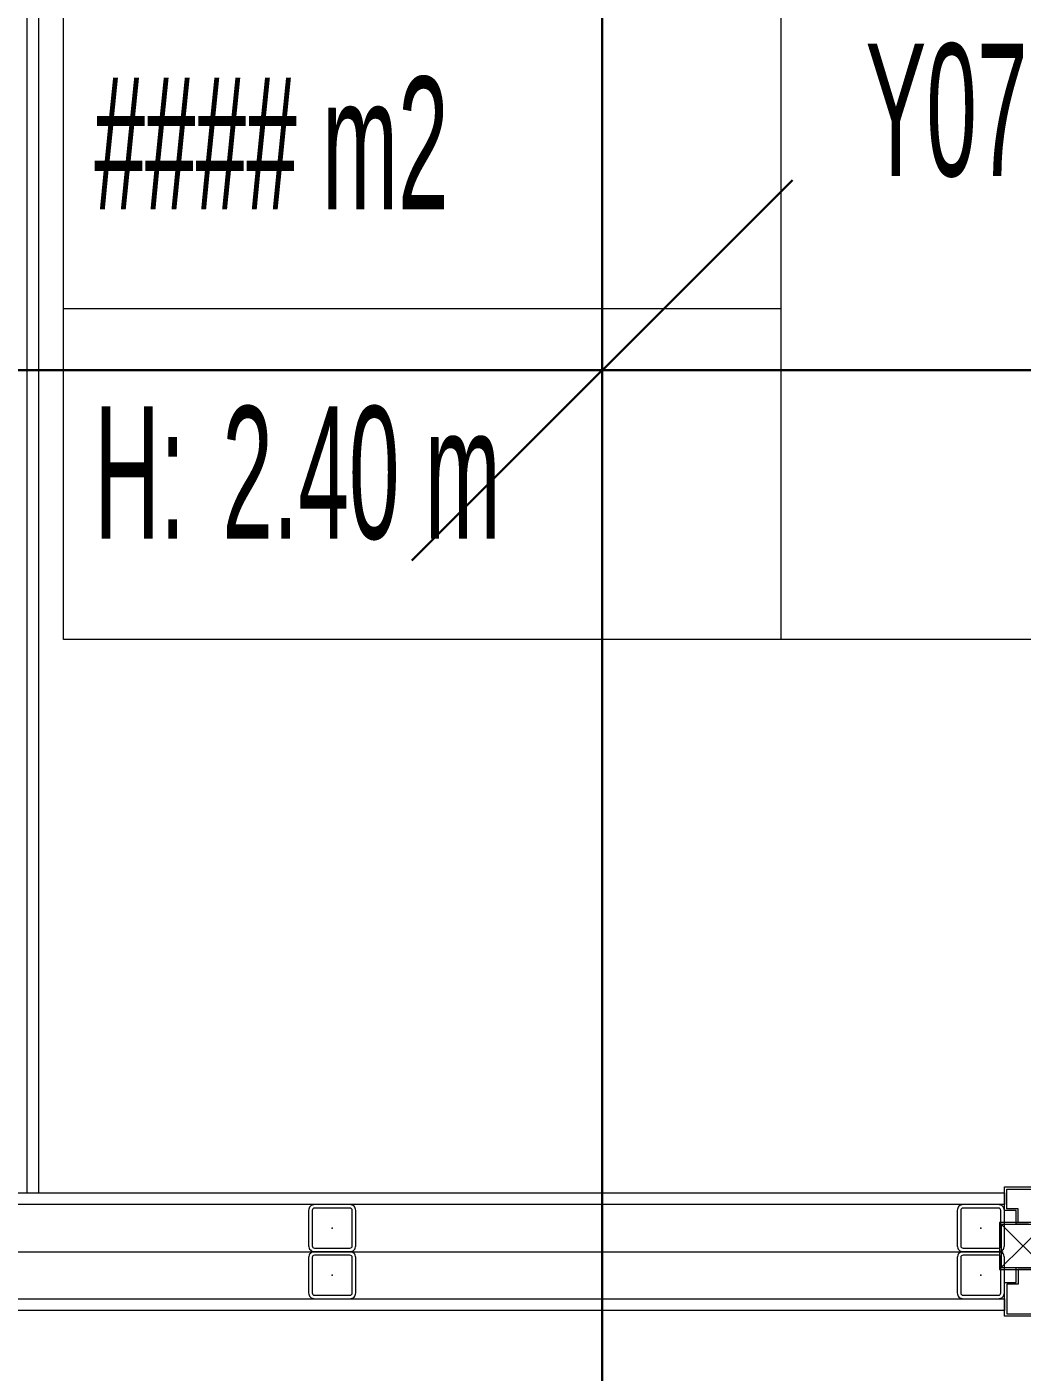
# Model space of a CAD drawing. Extents: x -3709 to 34962, y 0 to 8245.
# Drawn here: x 31232.3 to 31316.8, y 3272.2 to 3386.5 of the extents above; entities that cross this region are included whole.
import ezdxf
from ezdxf.enums import TextEntityAlignment as Align

# ---------------------------------------------------------------- set-up
doc = ezdxf.new("R2010")
doc.units = 0
doc.layers.get('0').update_dxf_attribs({"color": 9, "lineweight": 9})
for name, color, linetype, lineweight in [('10', 9, 'Continuous', 9), ('11', 9, 'Continuous', 9), ('21_MAHAL', 9, 'Continuous', 9), ('33', 9, 'BATTING', 9), ('E-MODÜL HATTI', 6, 'Continuous', 30), ('E-YAZI', 7, 'Continuous', 30)]:
    doc.layers.add(name, color=color, linetype=linetype, lineweight=lineweight)
doc.styles.add('Arial', font='arial.ttf', dxfattribs={"height": 2.5})
doc.styles.add('MuuM_TEXT-STANDART', font='ARIALN.TTF')
doc.linetypes.add('BATTING', pattern='A,0.0001,-0.1,[134,ltypeshp.shx,S=0.1,R=0,X=-0.1,Y=0],-0.2,[134,ltypeshp.shx,S=0.1,R=180,X=0.1,Y=0],-0.1', length=0.4001)

# ---------------------------------------------------------------- blocks, each defined once
blk = doc.blocks.new('Prf-40x40')
for points in [[(1.5, -2), (-1.5, -2, -0.414214), (-2, -1.5), (-2, 1.5, -0.414214), (-1.5, 2), (1.5, 2, -0.414214), (2, 1.5), (2, -1.5, -0.414214)], [(1.5, -1.7), (-1.5, -1.7, -0.414214), (-1.7, -1.5), (-1.7, 1.5, -0.414214), (-1.5, 1.7), (1.5, 1.7, -0.414214), (1.7, 1.5), (1.7, -1.5, -0.414214)]]:
    blk.add_lwpolyline(points, format="xyb", close=True)
blk.add_point((0, 0))
blk = doc.blocks.new('p-korkasa_40x40')
at = {"layer": '10'}
for points in [[(-2, -2), (-2, -2, 4.557572), (-2, -2), (2, -2, 6.895317), (2, -2), (2, -2), (2, 2), (-2, 2), (-2, -2)], [(-1.85, -1.85), (-1.85, 1.85), (1.85, 1.85), (1.85, -1.85), (-1.85, -1.85, -4.556435), (-1.85, -1.85)]]:
    blk.add_lwpolyline(points, format="xyb", close=True, dxfattribs=at)
for points in [[(2, -2), (-2, 2)], [(2, 2), (-2, -1.97)]]:
    blk.add_lwpolyline(points, dxfattribs=at)
blk = doc.blocks.new('P-AH-01-10')
at = {"layer": '10'}
for points in [[(-6.84, -96.85), (-6.84, -97.88, -0.414214), (-6.87, -97.9), (-8, -97.9), (-8, -98.88, -0.414214), (-8.03, -98.9), (-10, -98.9, -0.414214), (-10.02, -98.88), (-10.02, -95.25, -0.414214)], [(0.98, -95.25), (0.98, -98.88, -0.414214), (0.95, -98.9), (-1.88, -98.9, -0.414214), (-1.9, -98.88), (-1.9, -97.9), (-3.14, -97.9, -0.414214), (-3.16, -97.88), (-3.16, -96.85)]]:
    blk.add_lwpolyline(points, format="xyb", dxfattribs=at)
for points in [[(-7, -97.72), (-8.16, -97.72), (-8.16, -98.7), (-9.82, -98.7), (-9.82, -95.3), (-7, -95.3)], [(0.78, -98.7), (0.78, -95.3), (-3, -95.3), (-3, -97.72), (-1.74, -97.72), (-1.74, -98.7)]]:
    blk.add_lwpolyline(points, close=True, dxfattribs=at)
at = {"layer": '10', "rotation": 90}
blk.add_blockref('p-korkasa_40x40', (-5, -97.3), dxfattribs=at)
blk = doc.blocks.new('0_roomno2')
blk.add_lwpolyline([(19.375, -10.5), (0, -10.5), (0, 0), (19.375, 0)], close=True)
for points in [[(8.125, -3), (8.125, -10.5)], [(0, -6.75), (8.125, -6.75)]]:
    blk.add_lwpolyline(points)
at = {"style": 'MuuM_TEXT-STANDART', "width": 0.6}
blk.add_text('H:', height=1.5, dxfattribs=at).set_placement((0.35, -8.608), align=Align.MIDDLE_LEFT)
at = {"style": 'Arial'}
blk.add_attdef('ODANO', (0, 1.17), '', height=2, dxfattribs=at)
blk.add_attdef('MEKANADI', text='', height=2, dxfattribs=at).set_placement((0.35, -3), align=Align.BOTTOM_LEFT)
at = {"style": 'MuuM_TEXT-STANDART', "width": 0.6}
for tag, p in [('YER01', (10, -4.5)), ('TAVAN01', (13.75, -4.5)), ('DUVAR01', (17.5, -4.5)), ('YER02', (10, -6.75)), ('TAVAN02', (13.75, -6.75)), ('DUVAR02', (17.5, -6.75)), ('YER03', (10, -9)), ('TAVAN03', (13.75, -9)), ('DUVAR03', (17.5, -9))]:
    blk.add_attdef(tag, text='', height=1.5, dxfattribs=at).set_placement(p, align=Align.MIDDLE_CENTER)
for tag, p in [('M2', (0.35, -4.875)), ('TEMIZTAVANYUKSEKLIGI', (1.8, -8.608))]:
    blk.add_attdef(tag, text='', height=1.5, dxfattribs=at).set_placement(p, align=Align.MIDDLE_LEFT)

msp = doc.modelspace()

# ---------------------------------------------------------------- linework, layer by layer
at = {"layer": '11'}
for points in [[(31232.33, 3287.43), (31233.33, 3287.43), (31233.33, 3457.5), (31232.33, 3457.5)], [(31128.33, 3286.43), (31128.33, 3287.43), (31315.33, 3287.43), (31315.33, 3286.43)], [(31128.33, 3277.43), (31128.33, 3278.43), (31315.33, 3278.43), (31315.33, 3277.43)]]:
    msp.add_lwpolyline(points, close=True, dxfattribs=at)
at = {"layer": '33', "ltscale": 0.3}
msp.add_lwpolyline([(31128.43, 3282.43), (31315.23, 3282.43)], dxfattribs=at)
at = {"layer": 'E-MODÜL HATTI', "ltscale": 50}
msp.add_line((31281.18, 3453.32), (31281.18, 3223.03), dxfattribs=at)
at = {"layer": 'E-YAZI', "color": 3}
for p, q in [((31265.02, 3341.14), (31297.34, 3373.47)), ((31469.69, 3357.31), (31141.18, 3357.31))]:
    msp.add_line(p, q, dxfattribs=at)

# ---------------------------------------------------------------- block references
at = {"layer": '10', "rotation": 270}
msp.add_blockref('P-AH-01-10', (31414.23, 3277.92), dxfattribs=at)
at = {"layer": '10', "xscale": -1}
for p in [(31258.25, 3284.43), (31313.33, 3284.43), (31258.25, 3280.43), (31313.33, 3280.43)]:
    msp.add_blockref('Prf-40x40', p, dxfattribs=at)
at = {"layer": '21_MAHAL'}
ref = msp.add_blockref('0_roomno2', (31235.42, 3413.18), dxfattribs=dict(at, xscale=7.5, yscale=7.5, zscale=7.5))
ref.add_attrib('M2', '#### m2', dxfattribs={"layer": '0', "height": 11.25, "style": 'MuuM_TEXT-STANDART', "width": 0.6}).set_placement((31238.05, 3376.61), align=Align.MIDDLE_LEFT)
ref.add_attrib('TEMIZTAVANYUKSEKLIGI', '2.40 m', dxfattribs={"layer": '0', "height": 11.25, "style": 'MuuM_TEXT-STANDART', "width": 0.6}).set_placement((31248.92, 3348.62), align=Align.MIDDLE_LEFT)
ref.add_attrib('YER01', 'Y07', dxfattribs={"layer": '0', "height": 11.25, "style": 'MuuM_TEXT-STANDART', "width": 0.6}).set_placement((31310.42, 3379.43), align=Align.MIDDLE_CENTER)

doc.saveas('drawing.dxf')
